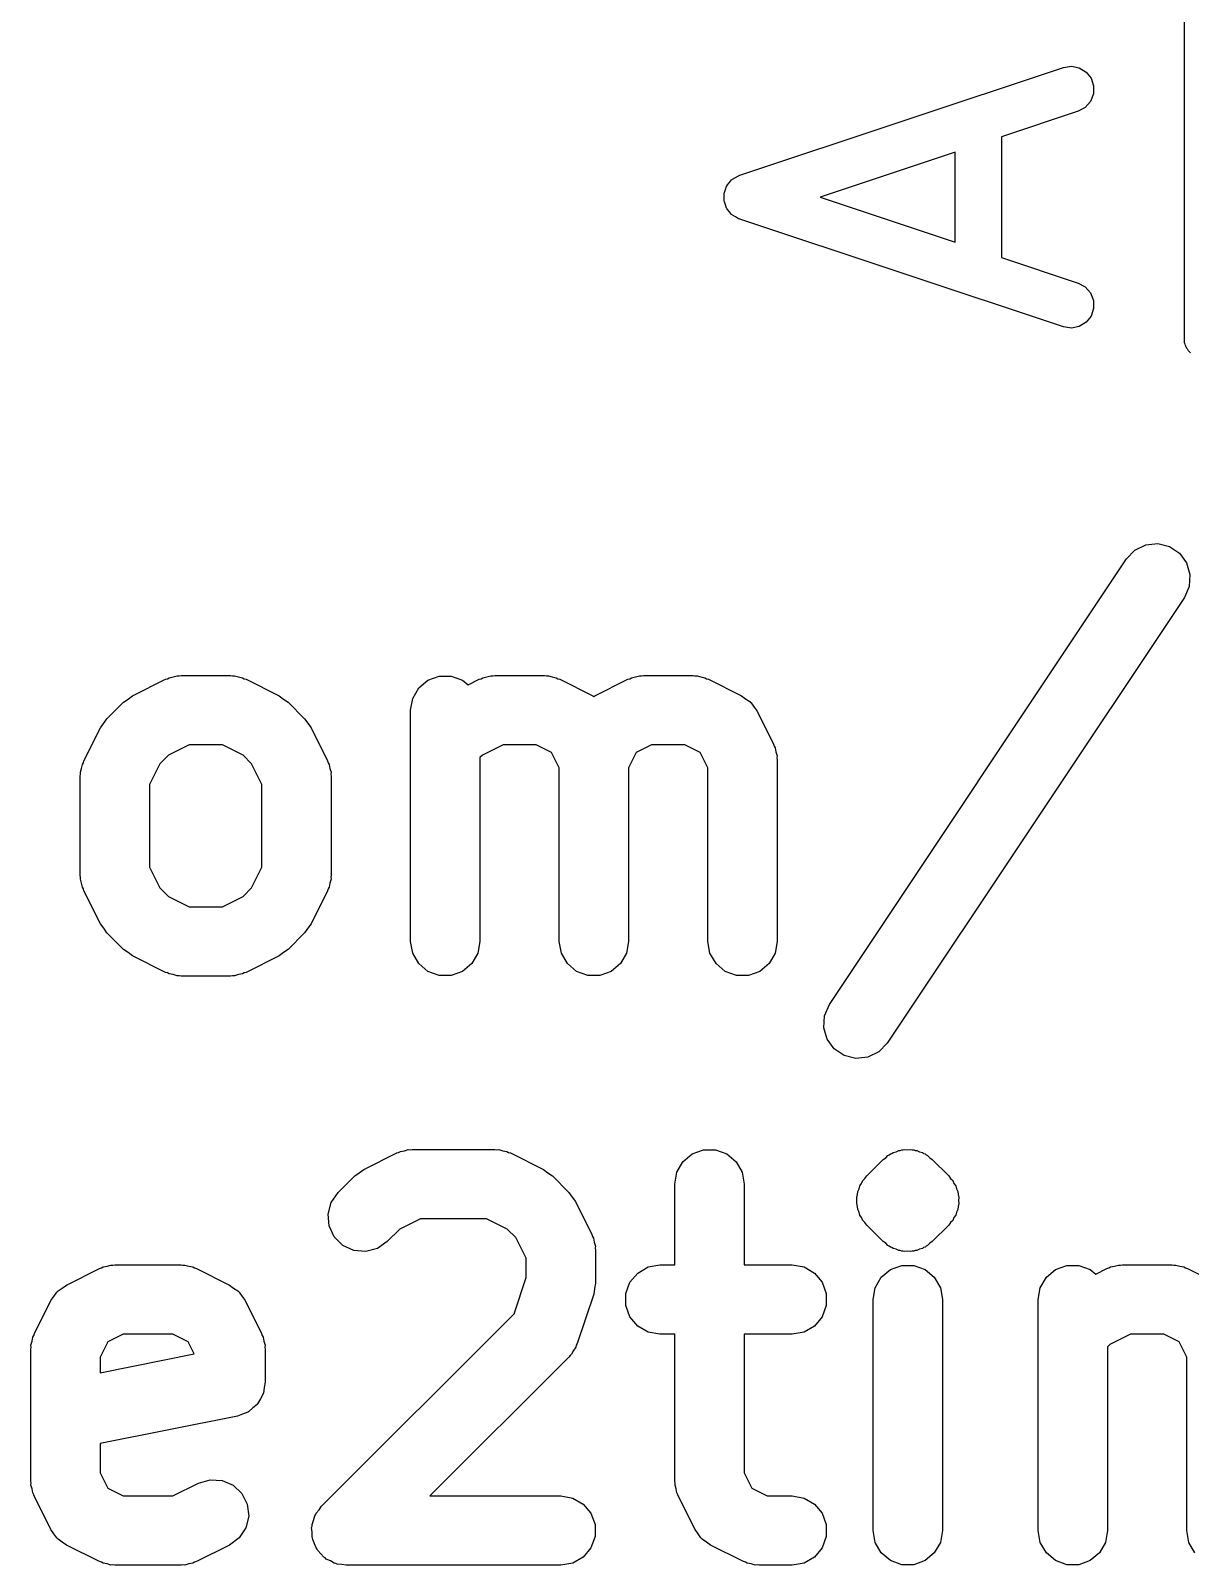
# Model space of a CAD drawing. Extents: x -0.1 to 56.2, y -70.1 to 0.1.
# Drawn here: x 26.84 to 31.85, y -19.6 to -12.96 of the extents above; entities that cross this region are included whole.
import ezdxf

# ---------------------------------------------------------------- set-up
doc = ezdxf.new("R2010")
doc.units = 0
doc.header["$MEASUREMENT"] = 0
doc.layers.add('BLACK', color=7, linetype='CONTINUOUS')

msp = doc.modelspace()

# ---------------------------------------------------------------- linework, layer by layer
at = {"layer": 'BLACK', "linetype": 'CONTINUOUS'}
for p, q in [((31.825, -14.3), (31.825, -6.3)), ((29.9017, -13.5885), (31.3017, -13.1218)), ((31.3017, -13.1218), (31.3361, -13.1167)), ((31.3361, -13.1167), (31.3701, -13.1237)), ((31.3701, -13.1237), (31.3997, -13.1418)), ((31.3997, -13.1418), (31.4213, -13.169)), ((31.4213, -13.169), (31.4323, -13.202)), ((31.4323, -13.202), (31.4313, -13.2367)), ((31.4185, -13.269), (31.3955, -13.295)), ((31.4313, -13.2367), (31.4185, -13.269)), ((31.365, -13.3115), (31.0333, -13.4221)), ((31.3955, -13.295), (31.365, -13.3115)), ((31.0333, -13.4221), (31.0333, -13.9446)), ((30.8333, -13.4887), (30.2496, -13.6833)), ((30.8333, -13.8779), (30.8333, -13.4887)), ((29.8579, -13.62), (29.867, -13.6085)), ((29.867, -13.6085), (29.8693, -13.6071)), ((29.8693, -13.6071), (29.8712, -13.605)), ((29.8712, -13.605), (29.8841, -13.598)), ((29.8841, -13.598), (29.8966, -13.5903)), ((29.8966, -13.5903), (29.8993, -13.5898)), ((29.8993, -13.5898), (29.9017, -13.5885)), ((29.8344, -13.6687), (29.8353, -13.666)), ((29.8348, -13.6833), (29.8344, -13.6687)), ((29.8353, -13.666), (29.8354, -13.6633)), ((29.8354, -13.6633), (29.8408, -13.6496)), ((29.8408, -13.6496), (29.8454, -13.6357)), ((29.8454, -13.6357), (29.8471, -13.6336)), ((29.8471, -13.6336), (29.8481, -13.631)), ((29.8481, -13.631), (29.8579, -13.62)), ((29.8344, -13.698), (29.8348, -13.6833)), ((29.8353, -13.7006), (29.8344, -13.698)), ((29.8354, -13.7034), (29.8353, -13.7006)), ((29.8408, -13.717), (29.8354, -13.7034)), ((29.8454, -13.7309), (29.8408, -13.717)), ((29.8471, -13.7331), (29.8454, -13.7309)), ((29.8481, -13.7357), (29.8471, -13.7331)), ((29.8579, -13.7467), (29.8481, -13.7357)), ((30.2496, -13.6833), (30.8333, -13.8779)), ((29.867, -13.7582), (29.8579, -13.7467)), ((29.8693, -13.7596), (29.867, -13.7582)), ((29.8712, -13.7617), (29.8693, -13.7596)), ((29.8841, -13.7686), (29.8712, -13.7617)), ((29.8966, -13.7763), (29.8841, -13.7686)), ((29.8993, -13.7769), (29.8966, -13.7763)), ((29.9017, -13.7782), (29.8993, -13.7769)), ((31.3017, -14.2449), (29.9017, -13.7782)), ((31.0333, -13.9446), (31.365, -14.0551)), ((31.365, -14.0551), (31.3955, -14.0717)), ((31.3955, -14.0717), (31.4185, -14.0977)), ((31.4185, -14.0977), (31.4313, -14.13)), ((31.4313, -14.13), (31.4323, -14.1647)), ((31.4213, -14.1976), (31.3997, -14.2248)), ((31.4323, -14.1647), (31.4213, -14.1976)), ((31.3361, -14.25), (31.3017, -14.2449)), ((31.3701, -14.243), (31.3361, -14.25)), ((31.3997, -14.2248), (31.3701, -14.243)), ((31.8261, -14.3065), (31.825, -14.3)), ((31.8261, -14.313), (31.8261, -14.3065)), ((31.8284, -14.3192), (31.8261, -14.313)), ((31.8295, -14.3257), (31.8284, -14.3192)), ((31.8328, -14.3313), (31.8295, -14.3257)), ((31.835, -14.3375), (31.8328, -14.3313)), ((31.8393, -14.3425), (31.835, -14.3375)), ((31.8425, -14.3482), (31.8393, -14.3425)), ((31.8476, -14.3524), (31.8425, -14.3482)), ((31.8518, -14.3575), (31.8476, -14.3524)), ((31.6112, -15.2113), (31.6579, -15.1882)), ((31.6579, -15.1882), (31.7097, -15.1825)), ((31.7097, -15.1825), (31.7603, -15.1948)), ((31.7603, -15.1948), (31.8036, -15.2237)), ((30.2895, -17.1775), (31.5752, -15.2489)), ((31.5752, -15.2489), (31.6112, -15.2113)), ((31.8036, -15.2237), (31.8345, -15.2657)), ((31.8345, -15.2657), (31.8491, -15.3157)), ((31.8491, -15.3157), (31.8457, -15.3676)), ((31.8457, -15.3676), (31.8248, -15.4153)), ((31.8248, -15.4153), (30.5391, -17.3439)), ((27.2758, -15.8408), (27.4186, -15.7694)), ((27.4186, -15.7694), (27.4269, -15.7669)), ((27.4269, -15.7669), (27.4344, -15.7626)), ((27.4344, -15.7626), (27.4517, -15.7596)), ((27.4517, -15.7596), (27.4686, -15.7546)), ((27.4686, -15.7546), (27.4772, -15.7551)), ((27.4772, -15.7551), (27.4857, -15.7536)), ((27.4857, -15.7536), (27.7, -15.7536)), ((27.7, -15.7536), (27.7085, -15.7551)), ((27.7085, -15.7551), (27.7172, -15.7546)), ((27.7172, -15.7546), (27.734, -15.7596)), ((27.734, -15.7596), (27.7513, -15.7626)), ((27.7513, -15.7626), (27.7588, -15.7669)), ((27.7588, -15.7669), (27.7671, -15.7694)), ((27.7671, -15.7694), (27.9099, -15.8408)), ((28.5137, -15.8072), (28.5536, -15.7737)), ((28.5536, -15.7737), (28.6025, -15.7558)), ((28.6025, -15.7558), (28.6546, -15.7558)), ((28.6546, -15.7558), (28.7036, -15.7737)), ((28.7036, -15.7737), (28.7273, -15.7936)), ((28.7273, -15.7936), (28.7758, -15.7694)), ((28.7758, -15.7694), (28.7841, -15.7669)), ((28.7841, -15.7669), (28.7916, -15.7626)), ((28.7916, -15.7626), (28.8089, -15.7596)), ((28.8089, -15.7596), (28.8257, -15.7546)), ((28.8257, -15.7546), (28.8343, -15.7551)), ((28.8343, -15.7551), (28.8429, -15.7536)), ((28.8429, -15.7536), (29.0571, -15.7536)), ((29.0571, -15.7536), (29.0657, -15.7551)), ((29.0657, -15.7551), (29.0743, -15.7546)), ((29.0743, -15.7546), (29.0911, -15.7596)), ((29.0911, -15.7596), (29.1084, -15.7626)), ((29.1084, -15.7626), (29.1159, -15.7669)), ((29.1159, -15.7669), (29.1242, -15.7694)), ((29.1242, -15.7694), (29.2671, -15.8408)), ((29.2758, -15.8408), (29.4186, -15.7694)), ((29.4186, -15.7694), (29.4269, -15.7669)), ((29.4269, -15.7669), (29.4344, -15.7626)), ((29.4344, -15.7626), (29.4517, -15.7596)), ((29.4517, -15.7596), (29.4686, -15.7546)), ((29.4686, -15.7546), (29.4772, -15.7551)), ((29.4772, -15.7551), (29.4857, -15.7536)), ((29.4857, -15.7536), (29.7, -15.7536)), ((29.7, -15.7536), (29.7085, -15.7551)), ((29.7085, -15.7551), (29.7172, -15.7546)), ((29.7172, -15.7546), (29.734, -15.7596)), ((29.734, -15.7596), (29.7513, -15.7626)), ((29.7513, -15.7626), (29.7588, -15.7669)), ((29.7588, -15.7669), (29.7671, -15.7694)), ((29.7671, -15.7694), (29.9099, -15.8408)), ((27.1654, -15.9404), (27.2368, -15.8689)), ((27.2368, -15.8689), (27.2565, -15.8551)), ((27.2565, -15.8551), (27.2758, -15.8408)), ((27.9099, -15.8408), (27.9292, -15.8551)), ((27.9292, -15.8551), (27.9489, -15.8689)), ((27.9489, -15.8689), (28.0204, -15.9404)), ((28.4786, -15.9036), (28.4876, -15.8523)), ((28.4876, -15.8523), (28.5137, -15.8072)), ((29.2671, -15.8408), (29.2714, -15.8441)), ((29.2714, -15.8441), (29.2758, -15.8408)), ((29.9099, -15.8408), (29.9276, -15.8539)), ((29.9276, -15.8539), (29.946, -15.8661)), ((29.946, -15.8661), (29.9485, -15.8694)), ((29.9485, -15.8694), (29.9518, -15.8719)), ((28.4786, -16.9036), (28.4786, -15.9036)), ((29.9518, -15.8719), (29.9639, -15.8902)), ((29.9639, -15.8902), (29.977, -15.9079)), ((29.977, -15.9079), (30.0484, -16.0508)), ((27.0658, -16.1222), (27.1373, -15.9793)), ((27.1373, -15.9793), (27.1516, -15.96)), ((27.1516, -15.96), (27.1654, -15.9404)), ((28.0204, -15.9404), (28.0341, -15.96)), ((28.0341, -15.96), (28.0484, -15.9793)), ((28.0484, -15.9793), (28.1199, -16.1222)), ((27.5211, -16.0536), (27.4317, -16.0983)), ((27.6646, -16.0536), (27.5211, -16.0536)), ((27.754, -16.0983), (27.6646, -16.0536)), ((28.8783, -16.0536), (28.7889, -16.0983)), ((29.0217, -16.0536), (28.8783, -16.0536)), ((29.0882, -16.0868), (29.0217, -16.0536)), ((29.5211, -16.0536), (29.4547, -16.0868)), ((29.6646, -16.0536), (29.5211, -16.0536)), ((29.7311, -16.0868), (29.6646, -16.0536)), ((30.0484, -16.0508), (30.0509, -16.0591)), ((30.0509, -16.0591), (30.0552, -16.0666)), ((30.0552, -16.0666), (30.0583, -16.0839)), ((27.059, -16.138), (27.0634, -16.1305)), ((27.0634, -16.1305), (27.0658, -16.1222)), ((27.3947, -16.1353), (27.35, -16.2247)), ((27.4317, -16.0983), (27.3947, -16.1353)), ((27.791, -16.1353), (27.754, -16.0983)), ((27.8357, -16.2247), (27.791, -16.1353)), ((28.1199, -16.1222), (28.1223, -16.1305)), ((28.1223, -16.1305), (28.1267, -16.138)), ((28.7889, -16.0983), (28.7786, -16.1086)), ((28.7786, -16.1086), (28.7786, -16.9036)), ((29.1214, -16.1533), (29.0882, -16.0868)), ((29.4547, -16.0868), (29.4214, -16.1533)), ((29.7643, -16.1533), (29.7311, -16.0868)), ((30.0583, -16.0839), (30.0633, -16.1007)), ((30.0633, -16.1007), (30.0628, -16.1093)), ((30.0628, -16.1093), (30.0643, -16.1179)), ((30.0643, -16.1179), (30.0643, -16.9036)), ((27.05, -16.1893), (27.0515, -16.1808)), ((27.05, -16.6179), (27.05, -16.1893)), ((27.051, -16.1721), (27.056, -16.1553)), ((27.0515, -16.1808), (27.051, -16.1721)), ((27.056, -16.1553), (27.059, -16.138)), ((28.1267, -16.138), (28.1297, -16.1553)), ((28.1297, -16.1553), (28.1347, -16.1721)), ((28.1347, -16.1721), (28.1342, -16.1808)), ((28.1342, -16.1808), (28.1357, -16.1893)), ((28.1357, -16.1893), (28.1357, -16.6179)), ((29.1214, -16.9036), (29.1214, -16.1533)), ((29.4214, -16.1533), (29.4214, -16.9036)), ((29.7643, -16.9036), (29.7643, -16.1533)), ((27.35, -16.2247), (27.35, -16.5824)), ((27.8357, -16.5824), (27.8357, -16.2247)), ((27.35, -16.5824), (27.3947, -16.6719)), ((27.791, -16.6719), (27.8357, -16.5824)), ((27.0515, -16.6264), (27.05, -16.6179)), ((27.051, -16.635), (27.0515, -16.6264)), ((27.056, -16.6519), (27.051, -16.635)), ((27.059, -16.6692), (27.056, -16.6519)), ((28.1297, -16.6518), (28.1267, -16.6692)), ((28.1347, -16.635), (28.1297, -16.6518)), ((28.1357, -16.6179), (28.1342, -16.6264)), ((28.1342, -16.6264), (28.1347, -16.635)), ((27.0634, -16.6766), (27.059, -16.6692)), ((27.0658, -16.6849), (27.0634, -16.6766)), ((27.1373, -16.8278), (27.0658, -16.6849)), ((27.3947, -16.6719), (27.4317, -16.7089)), ((27.4317, -16.7089), (27.5211, -16.7536)), ((27.6646, -16.7536), (27.754, -16.7089)), ((27.754, -16.7089), (27.791, -16.6719)), ((28.1199, -16.6849), (28.0484, -16.8278)), ((28.1223, -16.6766), (28.1199, -16.6849)), ((28.1267, -16.6692), (28.1223, -16.6766)), ((27.5211, -16.7536), (27.6646, -16.7536)), ((27.1516, -16.8471), (27.1373, -16.8278)), ((27.1654, -16.8668), (27.1516, -16.8471)), ((27.2368, -16.9382), (27.1654, -16.8668)), ((28.0204, -16.8668), (27.9489, -16.9382)), ((28.0341, -16.8471), (28.0204, -16.8668)), ((28.0484, -16.8278), (28.0341, -16.8471)), ((28.4876, -16.9549), (28.4786, -16.9036)), ((28.7786, -16.9036), (28.7695, -16.9549)), ((29.1305, -16.9549), (29.1214, -16.9036)), ((29.4214, -16.9036), (29.4124, -16.9549)), ((29.7733, -16.9549), (29.7643, -16.9036)), ((30.0643, -16.9036), (30.0552, -16.9549)), ((27.2565, -16.952), (27.2368, -16.9382)), ((27.2758, -16.9663), (27.2565, -16.952)), ((27.4186, -17.0377), (27.2758, -16.9663)), ((27.9099, -16.9663), (27.7671, -17.0377)), ((27.9292, -16.952), (27.9099, -16.9663)), ((27.9489, -16.9382), (27.9292, -16.952)), ((28.5137, -17), (28.4876, -16.9549)), ((28.5536, -17.0335), (28.5137, -17)), ((28.7435, -17), (28.7036, -17.0335)), ((28.7695, -16.9549), (28.7435, -17)), ((29.1565, -17), (29.1305, -16.9549)), ((29.1964, -17.0335), (29.1565, -17)), ((29.3863, -17), (29.3464, -17.0335)), ((29.4124, -16.9549), (29.3863, -17)), ((29.7994, -17), (29.7733, -16.9549)), ((29.8393, -17.0335), (29.7994, -17)), ((30.0292, -17), (29.9893, -17.0335)), ((30.0552, -16.9549), (30.0292, -17)), ((27.4269, -17.0402), (27.4186, -17.0377)), ((27.4344, -17.0445), (27.4269, -17.0402)), ((27.4517, -17.0476), (27.4344, -17.0445)), ((27.4686, -17.0526), (27.4517, -17.0476)), ((27.4772, -17.0521), (27.4686, -17.0526)), ((27.4857, -17.0536), (27.4772, -17.0521)), ((27.7, -17.0536), (27.4857, -17.0536)), ((27.7085, -17.0521), (27.7, -17.0536)), ((27.7172, -17.0526), (27.7085, -17.0521)), ((27.734, -17.0476), (27.7172, -17.0526)), ((27.7513, -17.0445), (27.734, -17.0476)), ((27.7588, -17.0402), (27.7513, -17.0445)), ((27.7671, -17.0377), (27.7588, -17.0402)), ((28.6025, -17.0513), (28.5536, -17.0335)), ((28.6546, -17.0513), (28.6025, -17.0513)), ((28.7036, -17.0335), (28.6546, -17.0513)), ((29.2454, -17.0513), (29.1964, -17.0335)), ((29.2975, -17.0513), (29.2454, -17.0513)), ((29.3464, -17.0335), (29.2975, -17.0513)), ((29.8882, -17.0513), (29.8393, -17.0335)), ((29.9403, -17.0513), (29.8882, -17.0513)), ((29.9893, -17.0335), (29.9403, -17.0513)), ((30.2685, -17.2252), (30.2895, -17.1775)), ((30.2652, -17.2772), (30.2685, -17.2252)), ((30.2798, -17.3272), (30.2652, -17.2772)), ((30.3107, -17.3692), (30.2798, -17.3272)), ((30.354, -17.3981), (30.3107, -17.3692)), ((30.4046, -17.4104), (30.354, -17.3981)), ((30.5031, -17.3816), (30.4564, -17.4047)), ((30.5391, -17.3439), (30.5031, -17.3816)), ((30.4564, -17.4047), (30.4046, -17.4104)), ((28.2758, -17.8908), (28.4186, -17.8194)), ((28.4186, -17.8194), (28.4269, -17.8169)), ((28.4269, -17.8169), (28.4344, -17.8126)), ((28.4344, -17.8126), (28.4517, -17.8096)), ((28.4517, -17.8096), (28.4686, -17.8046)), ((28.4686, -17.8046), (28.4772, -17.8051)), ((28.4772, -17.8051), (28.4857, -17.8036)), ((28.4857, -17.8036), (28.8429, -17.8036)), ((28.8429, -17.8036), (28.8514, -17.8051)), ((28.8514, -17.8051), (28.86, -17.8046)), ((28.86, -17.8046), (28.8768, -17.8096)), ((28.8768, -17.8096), (28.8942, -17.8126)), ((28.8942, -17.8126), (28.9017, -17.8169)), ((28.9017, -17.8169), (28.9099, -17.8194)), ((28.9099, -17.8194), (29.0528, -17.8908)), ((29.6305, -17.9023), (29.6565, -17.8572)), ((29.6565, -17.8572), (29.6964, -17.8237)), ((29.6964, -17.8237), (29.7454, -17.8058)), ((29.7454, -17.8058), (29.7975, -17.8058)), ((29.7975, -17.8058), (29.8464, -17.8237)), ((29.8464, -17.8237), (29.8863, -17.8572)), ((29.8863, -17.8572), (29.9124, -17.9023)), ((30.4511, -17.9189), (30.5225, -17.8475)), ((30.5225, -17.8475), (30.5333, -17.84)), ((30.5333, -17.84), (30.5425, -17.8307)), ((30.5425, -17.8307), (30.5485, -17.8279)), ((30.5485, -17.8279), (30.5536, -17.8237)), ((30.5536, -17.8237), (30.5598, -17.8214)), ((30.5598, -17.8214), (30.5652, -17.8176)), ((30.5652, -17.8176), (30.5779, -17.8142)), ((30.5779, -17.8142), (30.5897, -17.8087)), ((30.5897, -17.8087), (30.5963, -17.8081)), ((30.5963, -17.8081), (30.6025, -17.8058)), ((30.6025, -17.8058), (30.6091, -17.8058)), ((30.6091, -17.8058), (30.6155, -17.8041)), ((30.6155, -17.8041), (30.6286, -17.8053)), ((30.6286, -17.8053), (30.6416, -17.8041)), ((30.6416, -17.8041), (30.648, -17.8058)), ((30.648, -17.8058), (30.6546, -17.8058)), ((30.6546, -17.8058), (30.6608, -17.8081)), ((30.6608, -17.8081), (30.6674, -17.8087)), ((30.6674, -17.8087), (30.6793, -17.8142)), ((30.6793, -17.8142), (30.692, -17.8176)), ((30.692, -17.8176), (30.6974, -17.8214)), ((30.6974, -17.8214), (30.7036, -17.8237)), ((30.7036, -17.8237), (30.7086, -17.8279)), ((30.7086, -17.8279), (30.7146, -17.8307)), ((30.7146, -17.8307), (30.7239, -17.84)), ((30.7239, -17.84), (30.7346, -17.8475)), ((30.7346, -17.8475), (30.8061, -17.9189)), ((28.1654, -17.9904), (28.2368, -17.9189)), ((28.2368, -17.9189), (28.2565, -17.9051)), ((28.2565, -17.9051), (28.2758, -17.8908)), ((29.0528, -17.8908), (29.0721, -17.9051)), ((29.0721, -17.9051), (29.0918, -17.9189)), ((29.0918, -17.9189), (29.1632, -17.9904)), ((29.6214, -17.9536), (29.6305, -17.9023)), ((29.9124, -17.9023), (29.9214, -17.9536)), ((30.4343, -17.939), (30.4435, -17.9297)), ((30.4435, -17.9297), (30.4511, -17.9189)), ((30.8061, -17.9189), (30.8136, -17.9297)), ((30.8136, -17.9297), (30.8229, -17.939)), ((28.1355, -18.033), (28.1654, -17.9904)), ((29.1632, -17.9904), (29.177, -18.01)), ((29.6214, -18.3036), (29.6214, -17.9536)), ((29.9214, -17.9536), (29.9214, -18.3036)), ((30.4111, -17.9993), (30.4123, -17.9862)), ((30.4123, -17.9862), (30.4178, -17.9743)), ((30.4178, -17.9743), (30.4212, -17.9616)), ((30.4212, -17.9616), (30.4287, -17.9509)), ((30.4287, -17.9509), (30.4343, -17.939)), ((30.8229, -17.939), (30.8284, -17.9509)), ((30.8284, -17.9509), (30.8359, -17.9616)), ((30.8359, -17.9616), (30.8393, -17.9743)), ((30.8393, -17.9743), (30.8449, -17.9862)), ((30.8449, -17.9862), (30.846, -17.9993)), ((28.122, -18.0834), (28.1355, -18.033)), ((29.177, -18.01), (29.1913, -18.0293)), ((29.1913, -18.0293), (29.2627, -18.1722)), ((30.4077, -18.0119), (30.4111, -17.9993)), ((30.4089, -18.025), (30.4077, -18.0119)), ((30.4077, -18.0381), (30.4089, -18.025)), ((30.4111, -18.0508), (30.4077, -18.0381)), ((30.4123, -18.0638), (30.4111, -18.0508)), ((30.846, -18.0508), (30.8449, -18.0638)), ((30.846, -17.9993), (30.8494, -18.0119)), ((30.8494, -18.0381), (30.846, -18.0508)), ((30.8494, -18.0119), (30.8483, -18.025)), ((30.8483, -18.025), (30.8494, -18.0381)), ((28.1265, -18.1352), (28.122, -18.0834)), ((28.5211, -18.1036), (28.4317, -18.1483)), ((28.8074, -18.1036), (28.5211, -18.1036)), ((28.8969, -18.1483), (28.8074, -18.1036)), ((30.4178, -18.0757), (30.4123, -18.0638)), ((30.4212, -18.0884), (30.4178, -18.0757)), ((30.4287, -18.0991), (30.4212, -18.0884)), ((30.4343, -18.111), (30.4287, -18.0991)), ((30.4436, -18.1203), (30.4343, -18.111)), ((30.4511, -18.1311), (30.4436, -18.1203)), ((30.8136, -18.1203), (30.8061, -18.1311)), ((30.8229, -18.111), (30.8136, -18.1203)), ((30.8284, -18.0991), (30.8229, -18.111)), ((30.8359, -18.0884), (30.8284, -18.0991)), ((30.8393, -18.0757), (30.8359, -18.0884)), ((30.8449, -18.0638), (30.8393, -18.0757)), ((28.1486, -18.1825), (28.1265, -18.1352)), ((28.1854, -18.2193), (28.1486, -18.1825)), ((28.4317, -18.1483), (28.3775, -18.2025)), ((28.9339, -18.1853), (28.8969, -18.1483)), ((28.9786, -18.2747), (28.9339, -18.1853)), ((29.2627, -18.1722), (29.2652, -18.1805)), ((29.2652, -18.1805), (29.2695, -18.188)), ((29.2695, -18.188), (29.2726, -18.2053)), ((30.5225, -18.2025), (30.4511, -18.1311)), ((30.8061, -18.1311), (30.7346, -18.2025)), ((28.2326, -18.2413), (28.1854, -18.2193)), ((28.2845, -18.2459), (28.2326, -18.2413)), ((28.3348, -18.2324), (28.2845, -18.2459)), ((28.3775, -18.2025), (28.3348, -18.2324)), ((29.2726, -18.2053), (29.2776, -18.2221)), ((29.2776, -18.2221), (29.2771, -18.2308)), ((29.2771, -18.2308), (29.2786, -18.2393)), ((29.2786, -18.2393), (29.2786, -18.3821)), ((30.5333, -18.21), (30.5225, -18.2025)), ((30.5425, -18.2193), (30.5333, -18.21)), ((30.5485, -18.2221), (30.5425, -18.2193)), ((30.5536, -18.2263), (30.5485, -18.2221)), ((30.5598, -18.2286), (30.5536, -18.2263)), ((30.5652, -18.2324), (30.5598, -18.2286)), ((30.5779, -18.2358), (30.5652, -18.2324)), ((30.5897, -18.2413), (30.5779, -18.2358)), ((30.5963, -18.2419), (30.5897, -18.2413)), ((30.6025, -18.2441), (30.5963, -18.2419)), ((30.6091, -18.2441), (30.6025, -18.2441)), ((30.6155, -18.2459), (30.6091, -18.2441)), ((30.6286, -18.2447), (30.6155, -18.2459)), ((30.6416, -18.2459), (30.6286, -18.2447)), ((30.648, -18.2441), (30.6416, -18.2459)), ((30.6546, -18.2441), (30.648, -18.2441)), ((30.6608, -18.2419), (30.6546, -18.2441)), ((30.6674, -18.2413), (30.6608, -18.2419)), ((30.6793, -18.2358), (30.6674, -18.2413)), ((30.692, -18.2324), (30.6793, -18.2358)), ((30.6974, -18.2286), (30.692, -18.2324)), ((30.7036, -18.2263), (30.6974, -18.2286)), ((30.7086, -18.2221), (30.7036, -18.2263)), ((30.7146, -18.2193), (30.7086, -18.2221)), ((30.7239, -18.21), (30.7146, -18.2193)), ((30.7346, -18.2025), (30.7239, -18.21)), ((26.9901, -18.3908), (27.1329, -18.3194)), ((27.1329, -18.3194), (27.1412, -18.3169)), ((27.1412, -18.3169), (27.1487, -18.3126)), ((27.1487, -18.3126), (27.166, -18.3096)), ((27.166, -18.3096), (27.1828, -18.3046)), ((27.1828, -18.3046), (27.1915, -18.3051)), ((27.1915, -18.3051), (27.2, -18.3036)), ((27.2, -18.3036), (27.4857, -18.3036)), ((27.4857, -18.3036), (27.4942, -18.3051)), ((27.4942, -18.3051), (27.5029, -18.3046)), ((27.5029, -18.3046), (27.5197, -18.3096)), ((27.5197, -18.3096), (27.537, -18.3126)), ((27.537, -18.3126), (27.5445, -18.3169)), ((27.5445, -18.3169), (27.5528, -18.3194)), ((27.5528, -18.3194), (27.6957, -18.3908)), ((28.9786, -18.3578), (28.9786, -18.2747)), ((29.4607, -18.3387), (29.5058, -18.3126)), ((29.5058, -18.3126), (29.5571, -18.3036)), ((29.5571, -18.3036), (29.6214, -18.3036)), ((29.9214, -18.3036), (30.1286, -18.3036)), ((30.1286, -18.3036), (30.1799, -18.3126)), ((30.1799, -18.3126), (30.225, -18.3387)), ((30.5137, -18.3572), (30.5536, -18.3237)), ((30.5536, -18.3237), (30.6025, -18.3058)), ((30.6025, -18.3058), (30.6546, -18.3058)), ((30.6546, -18.3058), (30.7036, -18.3237)), ((30.7036, -18.3237), (30.7435, -18.3572)), ((31.2279, -18.3572), (31.2679, -18.3237)), ((31.2679, -18.3237), (31.3168, -18.3058)), ((31.3168, -18.3058), (31.3689, -18.3058)), ((31.3689, -18.3058), (31.4179, -18.3237)), ((31.4179, -18.3237), (31.4416, -18.3436)), ((31.4416, -18.3436), (31.4901, -18.3194)), ((31.4901, -18.3194), (31.4983, -18.3169)), ((31.4983, -18.3169), (31.5058, -18.3126)), ((31.5058, -18.3126), (31.5231, -18.3096)), ((31.5231, -18.3096), (31.54, -18.3046)), ((31.54, -18.3046), (31.5486, -18.3051)), ((31.5486, -18.3051), (31.5571, -18.3036)), ((31.5571, -18.3036), (31.7714, -18.3036)), ((31.7714, -18.3036), (31.7799, -18.3051)), ((31.7799, -18.3051), (31.7886, -18.3046)), ((31.7886, -18.3046), (31.8054, -18.3096)), ((31.8054, -18.3096), (31.8227, -18.3126)), ((31.8227, -18.3126), (31.8302, -18.3169)), ((31.8302, -18.3169), (31.8385, -18.3194)), ((31.8385, -18.3194), (31.9814, -18.3908)), ((26.9724, -18.4039), (26.9901, -18.3908)), ((27.6957, -18.3908), (27.7133, -18.4039)), ((28.926, -18.5154), (28.9786, -18.3578)), ((29.2786, -18.3821), (29.2744, -18.4058)), ((29.4094, -18.4275), (29.4272, -18.3786)), ((29.4272, -18.3786), (29.4607, -18.3387)), ((30.225, -18.3387), (30.2585, -18.3786)), ((30.2585, -18.3786), (30.2763, -18.4275)), ((30.4876, -18.4023), (30.5137, -18.3572)), ((30.7435, -18.3572), (30.7695, -18.4023)), ((31.2019, -18.4023), (31.2279, -18.3572)), ((26.8515, -18.6008), (26.923, -18.4579)), ((26.923, -18.4579), (26.9361, -18.4402)), ((26.9361, -18.4402), (26.9482, -18.4219)), ((26.9482, -18.4219), (26.9515, -18.4194)), ((26.9515, -18.4194), (26.954, -18.4161)), ((26.954, -18.4161), (26.9724, -18.4039)), ((27.7133, -18.4039), (27.7317, -18.4161)), ((27.7317, -18.4161), (27.7342, -18.4194)), ((27.7342, -18.4194), (27.7375, -18.4219)), ((27.7375, -18.4219), (27.7496, -18.4402)), ((27.7496, -18.4402), (27.7627, -18.4579)), ((27.7627, -18.4579), (27.8342, -18.6008)), ((29.2709, -18.4296), (29.1994, -18.6439)), ((29.2744, -18.4058), (29.2709, -18.4296)), ((29.4094, -18.4796), (29.4094, -18.4275)), ((30.2763, -18.4275), (30.2763, -18.4796)), ((30.4786, -18.4536), (30.4876, -18.4023)), ((30.4786, -19.4536), (30.4786, -18.4536)), ((30.7695, -18.4023), (30.7786, -18.4536)), ((30.7786, -18.4536), (30.7786, -19.4536)), ((31.1929, -18.4536), (31.2019, -18.4023)), ((31.1929, -19.4536), (31.1929, -18.4536)), ((28.0939, -19.3475), (28.926, -18.5154)), ((29.4272, -18.5286), (29.4094, -18.4796)), ((30.2763, -18.4796), (30.2585, -18.5286)), ((29.4607, -18.5685), (29.4272, -18.5286)), ((29.5058, -18.5945), (29.4607, -18.5685)), ((30.225, -18.5685), (30.1799, -18.5945)), ((30.2585, -18.5286), (30.225, -18.5685)), ((26.8357, -18.6679), (26.8372, -18.6593)), ((26.8367, -18.6507), (26.8417, -18.6339)), ((26.8372, -18.6593), (26.8367, -18.6507)), ((26.8417, -18.6339), (26.8448, -18.6166)), ((26.8448, -18.6166), (26.8491, -18.6091)), ((26.8491, -18.6091), (26.8515, -18.6008)), ((27.1689, -18.6368), (27.1357, -18.7033)), ((27.2354, -18.6036), (27.1689, -18.6368)), ((27.4503, -18.6036), (27.2354, -18.6036)), ((27.5168, -18.6368), (27.4503, -18.6036)), ((27.5429, -18.6892), (27.5168, -18.6368)), ((27.8342, -18.6008), (27.8366, -18.6091)), ((27.8366, -18.6091), (27.841, -18.6166)), ((27.841, -18.6166), (27.844, -18.6339)), ((27.844, -18.6339), (27.849, -18.6507)), ((27.849, -18.6507), (27.8485, -18.6593)), ((27.8485, -18.6593), (27.85, -18.6679)), ((29.1931, -18.6598), (29.183, -18.6742)), ((29.1953, -18.6515), (29.1931, -18.6598)), ((29.1994, -18.6439), (29.1953, -18.6515)), ((29.5571, -18.6036), (29.5058, -18.5945)), ((29.6214, -18.6036), (29.5571, -18.6036)), ((29.6214, -19.2393), (29.6214, -18.6036)), ((30.1286, -18.6036), (29.9214, -18.6036)), ((29.9214, -18.6036), (29.9214, -19.2039)), ((30.1799, -18.5945), (30.1286, -18.6036)), ((31.5031, -18.6483), (31.4929, -18.6586)), ((31.4929, -18.6586), (31.4929, -19.4536)), ((31.5926, -18.6036), (31.5031, -18.6483)), ((31.736, -18.6036), (31.5926, -18.6036)), ((31.8025, -18.6368), (31.736, -18.6036)), ((31.8357, -18.7033), (31.8025, -18.6368)), ((26.8357, -19.2393), (26.8357, -18.6679)), ((27.1357, -18.7706), (27.5429, -18.6892)), ((27.1357, -18.7033), (27.1357, -18.7706)), ((27.85, -18.6679), (27.85, -18.8107)), ((29.1632, -18.7025), (28.5621, -19.3036)), ((29.1682, -18.6954), (29.1632, -18.7025)), ((29.1746, -18.6897), (29.1682, -18.6954)), ((29.183, -18.6742), (29.1746, -18.6897)), ((31.8357, -19.4536), (31.8357, -18.7033)), ((27.8421, -18.8588), (27.8413, -18.8603)), ((27.8458, -18.8347), (27.8421, -18.8588)), ((27.85, -18.8107), (27.8458, -18.8347)), ((27.7962, -18.9228), (27.7779, -18.9389)), ((27.8149, -18.9071), (27.7962, -18.9228)), ((27.8158, -18.9056), (27.8149, -18.9071)), ((27.8171, -18.9045), (27.8158, -18.9056)), ((27.8288, -18.8831), (27.8171, -18.9045)), ((27.841, -18.862), (27.8288, -18.8831)), ((27.8413, -18.8603), (27.841, -18.862)), ((27.7294, -18.9578), (27.1357, -19.0765)), ((27.7521, -18.9489), (27.7294, -18.9578)), ((27.775, -18.9406), (27.7521, -18.9489)), ((27.7763, -18.9395), (27.775, -18.9406)), ((27.7779, -18.9389), (27.7763, -18.9395)), ((27.1357, -19.0765), (27.1357, -19.2039)), ((26.8372, -19.2478), (26.8357, -19.2393)), ((26.8367, -19.2564), (26.8372, -19.2478)), ((26.8417, -19.2733), (26.8367, -19.2564)), ((27.1357, -19.2039), (27.1689, -19.2703)), ((27.4503, -19.3036), (27.5615, -19.248)), ((27.5615, -19.248), (27.6114, -19.2331)), ((27.6114, -19.2331), (27.6634, -19.2362)), ((27.6634, -19.2362), (27.7112, -19.257)), ((27.7112, -19.257), (27.749, -19.2928)), ((29.6229, -19.2478), (29.6214, -19.2393)), ((29.6224, -19.2564), (29.6229, -19.2478)), ((29.6274, -19.2733), (29.6224, -19.2564)), ((29.9214, -19.2039), (29.9547, -19.2703)), ((26.8448, -19.2906), (26.8417, -19.2733)), ((26.8491, -19.2981), (26.8448, -19.2906)), ((26.8515, -19.3064), (26.8491, -19.2981)), ((26.923, -19.4492), (26.8515, -19.3064)), ((27.1689, -19.2703), (27.2354, -19.3036)), ((27.2354, -19.3036), (27.4503, -19.3036)), ((27.749, -19.2928), (27.7723, -19.3394)), ((28.5621, -19.3036), (29.1286, -19.3036)), ((29.1286, -19.3036), (29.1799, -19.3126)), ((29.1799, -19.3126), (29.225, -19.3387)), ((29.6305, -19.2906), (29.6274, -19.2733)), ((29.6348, -19.2981), (29.6305, -19.2906)), ((29.6373, -19.3064), (29.6348, -19.2981)), ((29.7087, -19.4492), (29.6373, -19.3064)), ((29.9547, -19.2703), (30.0211, -19.3036)), ((30.0211, -19.3036), (30.1286, -19.3036)), ((30.1286, -19.3036), (30.1799, -19.3126)), ((30.1799, -19.3126), (30.225, -19.3387)), ((27.7723, -19.3394), (27.7783, -19.3911)), ((28.059, -19.4091), (28.0641, -19.3902)), ((28.0641, -19.3902), (28.0678, -19.3848)), ((28.0678, -19.3848), (28.0701, -19.3786)), ((28.0701, -19.3786), (28.0827, -19.3636)), ((28.0827, -19.3636), (28.0939, -19.3475)), ((29.225, -19.3387), (29.2585, -19.3786)), ((29.2585, -19.3786), (29.2763, -19.4275)), ((30.225, -19.3387), (30.2585, -19.3786)), ((30.2585, -19.3786), (30.2763, -19.4275)), ((26.9361, -19.4669), (26.923, -19.4492)), ((27.7662, -19.4418), (27.7375, -19.4853)), ((27.7783, -19.3911), (27.7662, -19.4418)), ((28.0506, -19.4405), (28.0523, -19.4341)), ((28.0523, -19.46), (28.0506, -19.4405)), ((28.0523, -19.4275), (28.059, -19.4091)), ((28.0523, -19.4341), (28.0523, -19.4275)), ((29.2763, -19.4275), (29.2763, -19.4796)), ((29.7218, -19.4669), (29.7087, -19.4492)), ((30.2763, -19.4275), (30.2763, -19.4796)), ((30.4876, -19.5049), (30.4786, -19.4536)), ((30.7786, -19.4536), (30.7695, -19.5049)), ((31.2019, -19.5049), (31.1929, -19.4536)), ((31.4929, -19.4536), (31.4838, -19.5049)), ((31.8448, -19.5049), (31.8357, -19.4536)), ((26.9482, -19.4853), (26.9361, -19.4669)), ((26.9515, -19.4877), (26.9482, -19.4853)), ((26.954, -19.4911), (26.9515, -19.4877)), ((26.9724, -19.5032), (26.954, -19.4911)), ((26.9901, -19.5163), (26.9724, -19.5032)), ((27.1329, -19.5877), (26.9901, -19.5163)), ((27.6957, -19.5163), (27.5528, -19.5877)), ((27.7375, -19.4853), (27.6957, -19.5163)), ((28.0523, -19.4796), (28.0523, -19.46)), ((28.0545, -19.4858), (28.0523, -19.4796)), ((28.0551, -19.4924), (28.0545, -19.4858)), ((28.0634, -19.5102), (28.0551, -19.4924)), ((28.0701, -19.5286), (28.0634, -19.5102)), ((29.2763, -19.4796), (29.2585, -19.5286)), ((29.7339, -19.4853), (29.7218, -19.4669)), ((29.7373, -19.4877), (29.7339, -19.4853)), ((29.7397, -19.4911), (29.7373, -19.4877)), ((29.7581, -19.5032), (29.7397, -19.4911)), ((29.7758, -19.5163), (29.7581, -19.5032)), ((29.9186, -19.5877), (29.7758, -19.5163)), ((30.2763, -19.4796), (30.2585, -19.5286)), ((30.5137, -19.55), (30.4876, -19.5049)), ((30.7695, -19.5049), (30.7435, -19.55)), ((31.2279, -19.55), (31.2019, -19.5049)), ((31.4838, -19.5049), (31.4578, -19.55)), ((31.8708, -19.55), (31.8448, -19.5049)), ((27.1412, -19.5902), (27.1329, -19.5877)), ((27.1487, -19.5945), (27.1412, -19.5902)), ((27.5445, -19.5902), (27.537, -19.5945)), ((27.5528, -19.5877), (27.5445, -19.5902)), ((28.0743, -19.5336), (28.0701, -19.5286)), ((28.0771, -19.5396), (28.0743, -19.5336)), ((28.091, -19.5535), (28.0771, -19.5396)), ((28.1036, -19.5685), (28.091, -19.5535)), ((28.1093, -19.5718), (28.1036, -19.5685)), ((28.114, -19.5764), (28.1093, -19.5718)), ((28.1317, -19.5847), (28.114, -19.5764)), ((28.1487, -19.5945), (28.1317, -19.5847)), ((29.225, -19.5685), (29.1799, -19.5945)), ((29.2585, -19.5286), (29.225, -19.5685)), ((29.9269, -19.5902), (29.9186, -19.5877)), ((29.9344, -19.5945), (29.9269, -19.5902)), ((30.225, -19.5685), (30.1799, -19.5945)), ((30.2585, -19.5286), (30.225, -19.5685)), ((30.5536, -19.5835), (30.5137, -19.55)), ((30.6025, -19.6013), (30.5536, -19.5835)), ((30.7036, -19.5835), (30.6546, -19.6013)), ((30.7435, -19.55), (30.7036, -19.5835)), ((31.2679, -19.5835), (31.2279, -19.55)), ((31.3168, -19.6013), (31.2679, -19.5835)), ((31.4179, -19.5835), (31.3689, -19.6013)), ((31.4578, -19.55), (31.4179, -19.5835)), ((27.166, -19.5976), (27.1487, -19.5945)), ((27.1828, -19.6026), (27.166, -19.5976)), ((27.1915, -19.6021), (27.1828, -19.6026)), ((27.2, -19.6036), (27.1915, -19.6021)), ((27.4857, -19.6036), (27.2, -19.6036)), ((27.4942, -19.6021), (27.4857, -19.6036)), ((27.5029, -19.6026), (27.4942, -19.6021)), ((27.5197, -19.5976), (27.5029, -19.6026)), ((27.537, -19.5945), (27.5197, -19.5976)), ((28.1552, -19.5957), (28.1487, -19.5945)), ((28.1612, -19.5985), (28.1552, -19.5957)), ((28.1807, -19.6002), (28.1612, -19.5985)), ((28.2, -19.6036), (28.1807, -19.6002)), ((29.1286, -19.6036), (28.2, -19.6036)), ((29.1799, -19.5945), (29.1286, -19.6036)), ((29.9517, -19.5976), (29.9344, -19.5945)), ((29.9686, -19.6026), (29.9517, -19.5976)), ((29.9772, -19.6021), (29.9686, -19.6026)), ((29.9857, -19.6036), (29.9772, -19.6021)), ((30.1286, -19.6036), (29.9857, -19.6036)), ((30.1799, -19.5945), (30.1286, -19.6036)), ((30.6546, -19.6013), (30.6025, -19.6013)), ((31.3689, -19.6013), (31.3168, -19.6013))]:
    msp.add_line(p, q, dxfattribs=at)

doc.saveas('drawing.dxf')
